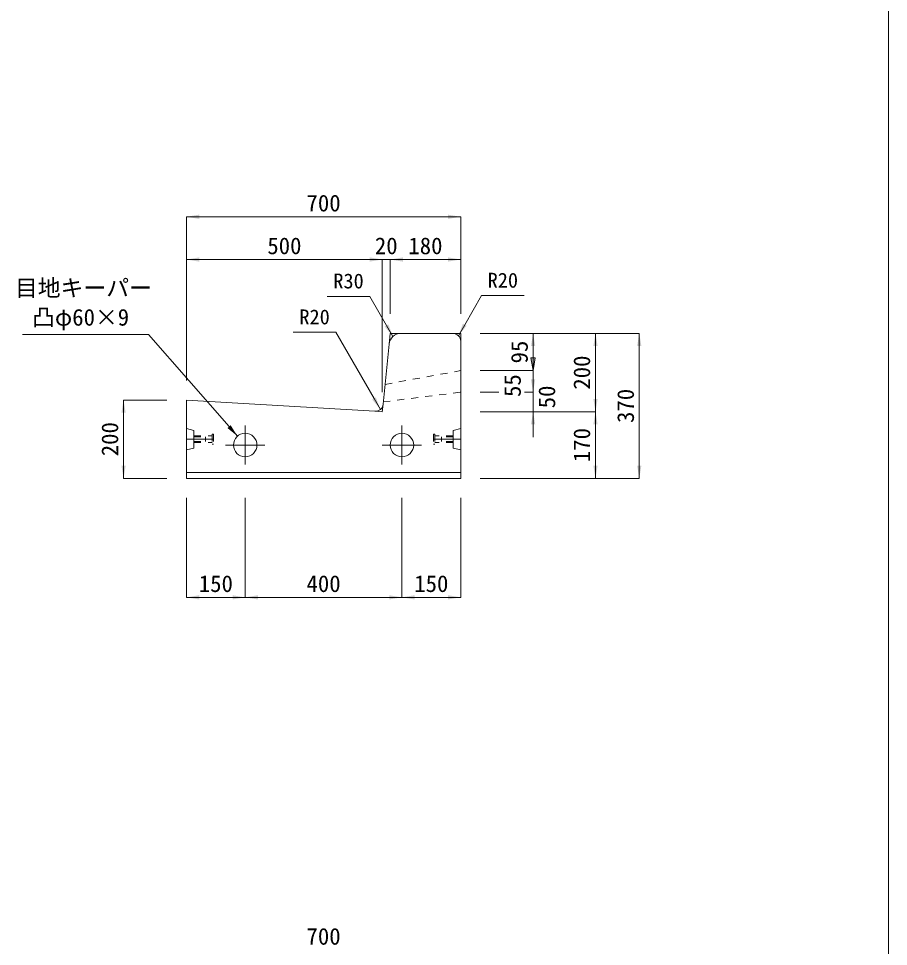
# Model space of a CAD drawing. Units: millimetres at full size, sheet at 1:30. Extents: x -4102 to 27491, y 36580 to 52719.
# Drawn here: x 1838 to 4058, y 42218 to 44587 of the extents above; entities that cross this region are included whole.
import ezdxf
from ezdxf.enums import TextEntityAlignment as Align

# ---------------------------------------------------------------- set-up
doc = ezdxf.new("R2010")
doc.units = ezdxf.units.MM
doc.header["$LTSCALE"] = 30
doc.linetypes.add('USER1', pattern=[17.145, 11.43, -1.905, 1.905, -1.905])
doc.linetypes.add('USER2', pattern=[1.2, 0.6, -0.6])
for name, color, linetype, lineweight in [('側溝', 2, 'Continuous', 9), ('寸法線', 7, 'Continuous', 9), ('枠', 5, 'Continuous', 5), ('補助線', 8, 'Continuous', 20), ('部品', 3, 'USER2', 5)]:
    doc.layers.add(name, color=color, linetype=linetype, lineweight=lineweight)
doc.styles.add('ＭＳ ゴシック', font='')
doc.styles.get('ＭＳ ゴシック').set_extended_font_data('MS Gothic')

# ---------------------------------------------------------------- blocks, each defined once
blk = doc.blocks.new('filled_arrow')
at = {"color": 0, "linetype": 'Continuous', "lineweight": -2}
blk.add_solid([(7.5, 1.25), (0, 0), (7.5, -1.25)], dxfattribs=at)

msp = doc.modelspace()

# ---------------------------------------------------------------- hatches: boundary and pattern name
at = {"layer": '寸法線'}
msp.add_hatch(color=256, dxfattribs=at).paths.add_polyline_path([(3145.86, 43720.19), (3156.7, 43720.19), (3151.28, 43687.69)])

# ---------------------------------------------------------------- linework, layer by layer
at = {"layer": '側溝', "lineweight": 20}
for p, q in [((2813.56, 43782.69), (2946.41, 43782.69)), ((2783.71, 43755.67), (2768.33, 43601.81)), ((2966.41, 43412.69), (2966.41, 43762.69)), ((2266.41, 43612.69), (2747.23, 43583.84)), ((2266.41, 43412.69), (2266.41, 43612.69)), ((2266.41, 43412.69), (2966.41, 43412.69))]:
    msp.add_line(p, q, dxfattribs=at)
at = {"layer": '側溝', "linetype": 'USER2'}
for p, q in [((2773.41, 43652.69), (2966.41, 43687.69)), ((2768.91, 43607.69), (2966.41, 43632.69))]:
    msp.add_line(p, q, dxfattribs=at)
at = {"layer": '側溝'}
for p, q in [((2266.41, 43540.19), (2285.41, 43535.19)), ((2285.41, 43535.19), (2285.41, 43490.19)), ((2966.41, 43540.19), (2947.41, 43535.19)), ((2947.41, 43535.19), (2947.41, 43490.19)), ((2285.41, 43490.19), (2266.41, 43485.19)), ((2947.41, 43490.19), (2966.41, 43485.19)), ((2266.41, 43427.69), (2966.41, 43427.69))]:
    msp.add_line(p, q, dxfattribs=at)
for centre in [(2416.41, 43497.69), (2816.41, 43497.69)]:
    msp.add_circle(centre, 30, dxfattribs=at)
at = {"layer": '側溝', "lineweight": 20}
for centre, radius, start, end in [((2813.56, 43752.69), 30, 90, 174.28941), ((2946.41, 43762.69), 20, 0, 90), ((2748.42, 43603.8), 20, 266.56637, 354.28941)]:
    msp.add_arc(centre, radius, start, end, dxfattribs=at)
at = {"layer": '寸法線'}
for p, q in [((2966.41, 44080.5), (2266.41, 44080.5)), ((2266.41, 43662.69), (2266.41, 44080.5)), ((2966.41, 43832.69), (2966.41, 44080.5)), ((2266.41, 43971.39), (2766.41, 43971.39)), ((2266.41, 43662.69), (2266.41, 43971.39)), ((2701.41, 43971.39), (2851.41, 43971.39)), ((2766.41, 43632.69), (2766.41, 43971.39)), ((2766.41, 43632.69), (2766.41, 43971.39)), ((2786.41, 43832.69), (2786.41, 43971.39)), ((2786.41, 43971.39), (2966.41, 43971.39)), ((2786.41, 43832.69), (2786.41, 43971.39)), ((2966.41, 43832.69), (2966.41, 43971.39)), ((3016.41, 43782.69), (3422.34, 43782.69)), ((3016.41, 43782.69), (3151.28, 43782.69)), ((3016.41, 43782.69), (3310.58, 43782.69)), ((3151.28, 43687.69), (3151.28, 43782.69)), ((3310.58, 43582.69), (3310.58, 43782.69)), ((3422.34, 43782.69), (3422.34, 43412.69)), ((3151.28, 43720.19), (3151.28, 43752.69)), ((3016.41, 43687.69), (3151.28, 43687.69)), ((3016.41, 43687.69), (3151.28, 43687.69)), ((3151.28, 43517.69), (3151.28, 43697.69)), ((3151.28, 43632.69), (3151.28, 43687.69)), ((2105.85, 43612.69), (2105.85, 43412.69)), ((2216.41, 43612.69), (2105.85, 43612.69)), ((3016.41, 43632.69), (3063.83, 43632.69)), ((3129.09, 43632.69), (3151.28, 43632.69)), ((3151.28, 43632.69), (3151.28, 43600.19)), ((3016.41, 43582.69), (3310.58, 43582.69)), ((3016.41, 43582.69), (3151.28, 43582.69)), ((3016.41, 43582.69), (3310.58, 43582.69)), ((3310.58, 43412.69), (3310.58, 43582.69)), ((2216.41, 43412.69), (2105.85, 43412.69)), ((3016.41, 43412.69), (3422.34, 43412.69)), ((3016.41, 43412.69), (3310.58, 43412.69)), ((2266.41, 43362.69), (2266.41, 43108.89)), ((2416.41, 43362.69), (2416.41, 43108.89)), ((2416.41, 43362.69), (2416.41, 43108.89)), ((2816.41, 43362.69), (2816.41, 43108.89)), ((2816.41, 43362.69), (2816.41, 43108.89)), ((2966.41, 43362.69), (2966.41, 43108.89)), ((2266.41, 43108.89), (2416.41, 43108.89)), ((2416.41, 43108.89), (2816.41, 43108.89)), ((2816.41, 43108.89), (2966.41, 43108.89))]:
    msp.add_line(p, q, dxfattribs=at)
for points in [[(2793.43, 43774.93), (2777.18, 43803.08), (2734.3, 43877.35), (2625.74, 43877.35)], [(2960.56, 43776.83), (2976.81, 43804.97), (3019.69, 43879.25), (3128.25, 43879.25)], [(2396.65, 43520.26), (2375.24, 43544.71), (2169.46, 43779.77), (1847.66, 43779.77)], [(2761.39, 43588.58), (2745.14, 43616.72), (2647.63, 43785.62), (2539.07, 43785.62)]]:
    msp.add_lwpolyline(points, dxfattribs=at)
at = {"layer": '寸法線', "lineweight": 13}
msp.add_lwpolyline([(3145.86, 43720.19), (3156.7, 43720.19), (3151.28, 43687.69)], close=True, dxfattribs=at)
at = {"layer": '枠', "lineweight": 20}
msp.add_line((4058.35, 39649.23), (4058.35, 48049.23), dxfattribs=at)
at = {"layer": '補助線'}
for p, q in [((2786.41, 43782.69), (2783.71, 43755.67)), ((2786.41, 43782.69), (2813.56, 43782.69)), ((2946.41, 43782.69), (2966.41, 43782.69)), ((2966.41, 43762.69), (2966.41, 43782.69)), ((2768.33, 43601.81), (2766.41, 43582.69)), ((2747.23, 43583.84), (2766.41, 43582.69)), ((2266.41, 43512.69), (2335.41, 43512.69)), ((2966.41, 43512.69), (2897.41, 43512.69))]:
    msp.add_line(p, q, dxfattribs=at)
at = {"layer": '補助線', "linetype": 'USER1', "lineweight": 5}
for p, q in [((2416.41, 43447.69), (2416.41, 43547.69)), ((2816.41, 43447.69), (2816.41, 43547.69)), ((2366.41, 43497.69), (2466.41, 43497.69)), ((2766.41, 43497.69), (2866.41, 43497.69))]:
    msp.add_line(p, q, dxfattribs=at)
at = {"layer": '部品'}
for p, q in [((2285.41, 43521.19), (2332.41, 43521.19)), ((2285.41, 43518.69), (2315.41, 43518.69)), ((2315.41, 43518.69), (2315.41, 43506.69)), ((2332.41, 43525.19), (2335.41, 43525.19)), ((2332.41, 43525.19), (2332.41, 43500.19)), ((2335.41, 43525.19), (2335.41, 43500.19)), ((2900.41, 43525.19), (2897.41, 43525.19)), ((2897.41, 43525.19), (2897.41, 43500.19)), ((2900.41, 43525.19), (2900.41, 43500.19)), ((2947.41, 43521.19), (2900.41, 43521.19)), ((2947.41, 43518.69), (2917.41, 43518.69)), ((2917.41, 43518.69), (2917.41, 43506.69)), ((2285.41, 43506.69), (2315.41, 43506.69)), ((2285.41, 43504.19), (2332.41, 43504.19)), ((2332.41, 43500.19), (2335.41, 43500.19)), ((2900.41, 43500.19), (2897.41, 43500.19)), ((2947.41, 43504.19), (2900.41, 43504.19)), ((2947.41, 43506.69), (2917.41, 43506.69))]:
    msp.add_line(p, q, dxfattribs=at)

# ---------------------------------------------------------------- block references
at = {"layer": '寸法線', "xscale": 4.33, "yscale": 4.33}
for p in [(2266.41, 44080.5), (2266.41, 43971.39), (2786.41, 43971.39), (2786.41, 43971.39), (2266.41, 43108.89), (2416.41, 43108.89), (2816.41, 43108.89)]:
    msp.add_blockref('filled_arrow', p, dxfattribs=at)
for p, rotation in [((2966.41, 44080.5), 180), ((2766.41, 43971.39), 180), ((2766.41, 43971.39), 180), ((2966.41, 43971.39), 180), ((2793.43, 43774.93), 120), ((2960.56, 43776.83), 60), ((3151.28, 43782.69), 270), ((3310.58, 43782.69), 270), ((3422.34, 43782.69), 270), ((3151.28, 43687.69), 90), ((3151.28, 43632.69), 90), ((2105.85, 43612.69), 270), ((2761.39, 43588.58), 120), ((3310.58, 43582.69), 90), ((3151.28, 43582.69), 270), ((3310.58, 43582.69), 270), ((2396.65, 43520.26), 131.2), ((2105.85, 43412.69), 90), ((3310.58, 43412.69), 90), ((3422.34, 43412.69), 90), ((2416.41, 43108.89), 180), ((2816.41, 43108.89), 180), ((2966.41, 43108.89), 180)]:
    msp.add_blockref('filled_arrow', p, dxfattribs=dict(at, rotation=rotation))

# ---------------------------------------------------------------- texts
at = {"layer": '寸法線', "style": 'ＭＳ ゴシック'}
for s, p in [('700', (2616.41, 44115.5)), ('500', (2516.41, 44006.39)), ('20', (2776.41, 44006.39)), ('180', (2876.41, 44006.39)), ('150', (2341.41, 43143.89)), ('400', (2616.41, 43143.89)), ('150', (2891.41, 43143.89)), ('700', (2616.41, 42243.49))]:
    msp.add_text(s, height=42.72, dxfattribs=at).set_placement(p, align=Align.MIDDLE_CENTER)
for s, p in [('目地キーパー', (1828.6, 43920.29)), ('凸φ60×9', (1872.31, 43845.29))]:
    msp.add_text(s, height=42.72, dxfattribs=at).set_placement(p, align=Align.TOP_LEFT)
for s, p in [('R30', (2680.14, 43935.62)), ('R20', (3074.09, 43937.52)), ('R20', (2593.47, 43843.89))]:
    msp.add_text(s, height=37.98, dxfattribs=at).set_placement(p, align=Align.TOP_CENTER)
for s, p in [('95', (3116.28, 43735.19)), ('200', (3275.58, 43682.69)), ('55', (3098.5, 43649.45)), ('50', (3186.28, 43620.53)), ('370', (3387.34, 43597.69)), ('200', (2070.85, 43512.69)), ('170', (3275.58, 43497.69))]:
    msp.add_text(s, height=42.72, rotation=90, dxfattribs=at).set_placement(p, align=Align.MIDDLE_CENTER)

doc.saveas('drawing.dxf')
